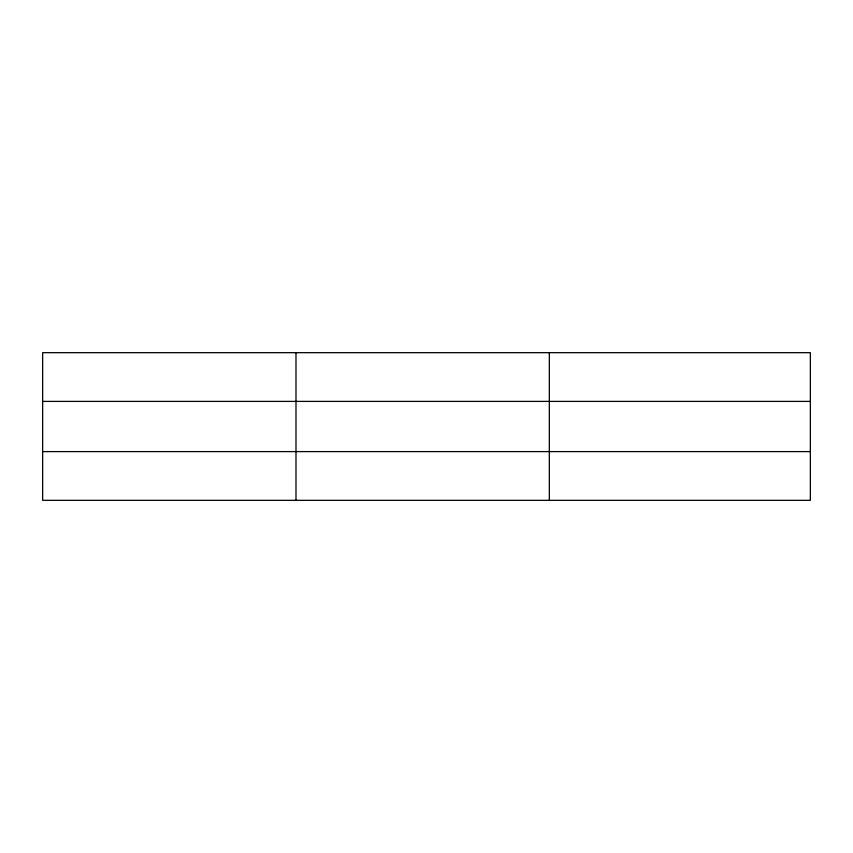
<?xml version="1.0" encoding="UTF-8"?>
<svg xmlns="http://www.w3.org/2000/svg" width="853" height="853" viewBox="0 0 853 853"><rect width="100%" height="100%" fill="white"/><g stroke="black" fill="none" stroke-linecap="round" stroke-linejoin="round"><path stroke-width="1.28" d="M295.991 352.673L295.991 500.327M549.332 352.673L549.332 500.327M810.35 451.6L810.35 500.327L42.65 500.327L42.65 352.673L810.35 352.673L810.35 451.6L42.65 451.6M42.65 401.4L810.35 401.4"/></g></svg>
